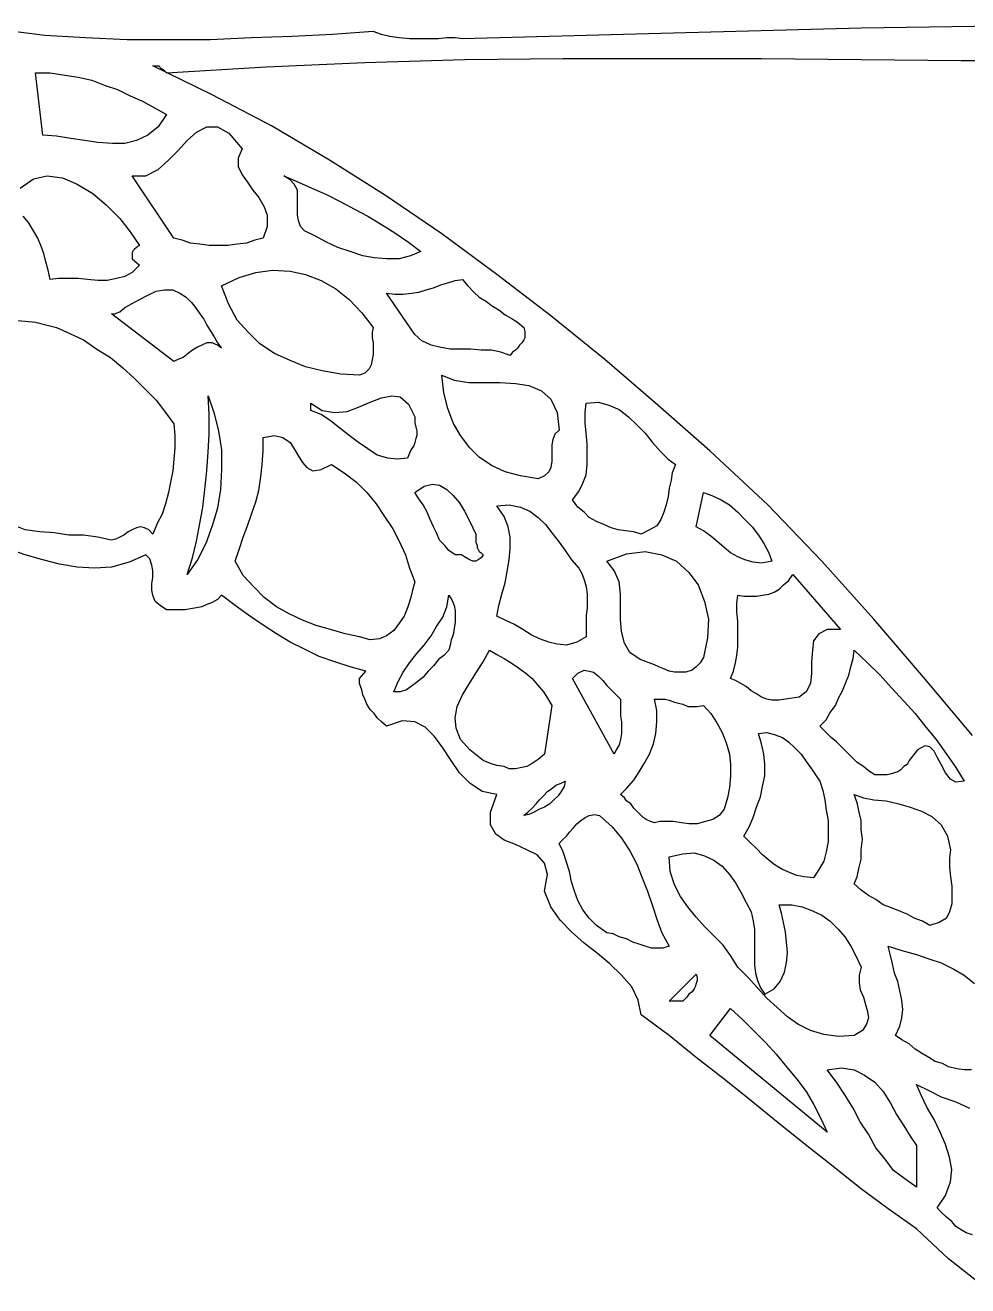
# Model space of a CAD drawing. Extents: x 0.02 to 7.63, y 0.01 to 6.75.
# Drawn here: x 3.87 to 4.777, y 0.209 to 1.423 of the extents above; entities that cross this region are included whole.
import ezdxf

# ---------------------------------------------------------------- set-up
doc = ezdxf.new("R2010")
doc.units = 0
doc.layers.add('1', color=7, linetype='Continuous')

msp = doc.modelspace()

# ---------------------------------------------------------------- linework, layer by layer
msp.add_lwpolyline([(4.792, 0.209), (4.759, 0.235), (4.728, 0.264), (4.701, 0.283), (4.674, 0.303), (4.648, 0.324), (4.621, 0.345), (4.595, 0.366), (4.569, 0.387), (4.543, 0.408), (4.516, 0.429), (4.49, 0.45), (4.463, 0.47), (4.46, 0.484), (4.454, 0.497), (4.444, 0.508), (4.433, 0.519), (4.421, 0.529), (4.408, 0.539), (4.396, 0.55), (4.385, 0.561), (4.376, 0.574), (4.37, 0.589), (4.373, 0.605), (4.37, 0.616), (4.363, 0.624), (4.353, 0.629), (4.342, 0.634), (4.331, 0.638), (4.323, 0.644), (4.318, 0.653), (4.318, 0.665), (4.324, 0.682), (4.31, 0.685), (4.298, 0.693), (4.288, 0.703), (4.28, 0.715), (4.272, 0.727), (4.264, 0.738), (4.255, 0.747), (4.245, 0.752), (4.233, 0.753), (4.218, 0.748), (4.213, 0.752), (4.209, 0.756), (4.206, 0.76), (4.202, 0.764), (4.199, 0.769), (4.197, 0.774), (4.195, 0.778), (4.194, 0.783), (4.192, 0.789), (4.192, 0.794), (4.198, 0.801), (4.183, 0.805), (4.168, 0.81), (4.153, 0.815), (4.139, 0.822), (4.125, 0.829), (4.112, 0.837), (4.098, 0.846), (4.085, 0.855), (4.072, 0.864), (4.059, 0.874), (4.055, 0.87), (4.05, 0.867), (4.045, 0.865), (4.04, 0.863), (4.035, 0.862), (4.029, 0.861), (4.024, 0.86), (4.018, 0.86), (4.012, 0.86), (4.006, 0.86), (4, 0.864), (3.995, 0.868), (3.993, 0.874), (3.992, 0.879), (3.992, 0.885), (3.993, 0.891), (3.993, 0.898), (3.992, 0.903), (3.99, 0.909), (3.986, 0.913), (3.97, 0.906), (3.953, 0.901), (3.937, 0.9), (3.92, 0.901), (3.903, 0.904), (3.887, 0.908), (3.87, 0.913), (3.853, 0.919)])
at = {"layer": '1'}
for points in [[(4.871, 1.423), (4.675, 1.42), (4.482, 1.415), (4.291, 1.41), (4.284, 1.411), (4.276, 1.411), (4.268, 1.41), (4.259, 1.41), (4.25, 1.41), (4.24, 1.41), (4.23, 1.411), (4.221, 1.412), (4.213, 1.414), (4.205, 1.417), (4.166, 1.414), (4.127, 1.412), (4.088, 1.411), (4.048, 1.409), (4.008, 1.409), (3.968, 1.409), (3.928, 1.411), (3.889, 1.413), (3.851, 1.418)], [(4.782, 0.739), (4.735, 0.795), (4.687, 0.851), (4.637, 0.907), (4.585, 0.961), (4.529, 1.013), (4.479, 1.057), (4.428, 1.101), (4.376, 1.143), (4.324, 1.183), (4.271, 1.222), (4.217, 1.259), (4.163, 1.293), (4.107, 1.326), (4.05, 1.356), (3.993, 1.384), (3.995, 1.384), (3.997, 1.384), (3.999, 1.384), (4, 1.382), (4.002, 1.381), (4.003, 1.38), (4.005, 1.378), (4.006, 1.377), (4.102, 1.383), (4.197, 1.387), (4.293, 1.39), (4.388, 1.391), (4.483, 1.391), (4.579, 1.391), (4.675, 1.39), (4.771, 1.389), (4.868, 1.389)], [(4.006, 1.337), (3.998, 1.325), (3.988, 1.317), (3.977, 1.312), (3.966, 1.309), (3.954, 1.309), (3.94, 1.31), (3.927, 1.312), (3.914, 1.314), (3.9, 1.316), (3.887, 1.317), (3.88, 1.377), (3.894, 1.377), (3.908, 1.375), (3.921, 1.373), (3.934, 1.37), (3.947, 1.365), (3.959, 1.361), (3.971, 1.355), (3.983, 1.35), (3.995, 1.343), (4.006, 1.337)], [(4.079, 1.304), (4.075, 1.295), (4.075, 1.287), (4.079, 1.279), (4.084, 1.272), (4.089, 1.264), (4.095, 1.257), (4.1, 1.248), (4.103, 1.24), (4.103, 1.229), (4.099, 1.218), (4.091, 1.216), (4.083, 1.213), (4.074, 1.212), (4.065, 1.211), (4.056, 1.211), (4.047, 1.211), (4.038, 1.212), (4.029, 1.213), (4.021, 1.216), (4.013, 1.218), (3.973, 1.278), (3.986, 1.278), (3.998, 1.284), (4.008, 1.293), (4.017, 1.302), (4.026, 1.312), (4.035, 1.32), (4.045, 1.325), (4.055, 1.325), (4.066, 1.319), (4.079, 1.304)], [(3.865, 1.266), (3.878, 1.275), (3.891, 1.278), (3.906, 1.276), (3.92, 1.27), (3.935, 1.261), (3.948, 1.25), (3.961, 1.237), (3.971, 1.224), (3.98, 1.211)], [(4.251, 1.205), (4.241, 1.201), (4.23, 1.198), (4.218, 1.198), (4.206, 1.199), (4.195, 1.201), (4.183, 1.205), (4.171, 1.209), (4.16, 1.214), (4.149, 1.22), (4.139, 1.225), (4.135, 1.229), (4.133, 1.235), (4.132, 1.24), (4.132, 1.247), (4.132, 1.253), (4.132, 1.259), (4.132, 1.264), (4.129, 1.27), (4.125, 1.274), (4.119, 1.278), (4.133, 1.272), (4.146, 1.266), (4.16, 1.26), (4.174, 1.253), (4.187, 1.246), (4.2, 1.239), (4.213, 1.231), (4.226, 1.223), (4.239, 1.214), (4.251, 1.205)], [(3.98, 1.211), (3.978, 1.21), (3.977, 1.209), (3.975, 1.207), (3.974, 1.206), (3.973, 1.204), (3.973, 1.202), (3.973, 1.2), (3.973, 1.198), (3.98, 1.192), (3.973, 1.185), (3.966, 1.181), (3.958, 1.179), (3.949, 1.177), (3.94, 1.177), (3.93, 1.178), (3.921, 1.179), (3.911, 1.179), (3.902, 1.179), (3.894, 1.178), (3.892, 1.187), (3.89, 1.195), (3.888, 1.203), (3.885, 1.211), (3.882, 1.218), (3.878, 1.225), (3.873, 1.233), (3.868, 1.239)], [(4.205, 1.132), (4.204, 1.127), (4.204, 1.122), (4.205, 1.117), (4.205, 1.111), (4.205, 1.106), (4.204, 1.101), (4.203, 1.096), (4.201, 1.092), (4.197, 1.088), (4.192, 1.086), (4.174, 1.087), (4.156, 1.09), (4.14, 1.094), (4.125, 1.1), (4.11, 1.107), (4.096, 1.116), (4.085, 1.127), (4.074, 1.139), (4.066, 1.154), (4.059, 1.172), (4.076, 1.18), (4.092, 1.185), (4.108, 1.187), (4.125, 1.186), (4.14, 1.183), (4.155, 1.177), (4.169, 1.169), (4.182, 1.159), (4.194, 1.146), (4.205, 1.132)], [(4.35, 1.132), (4.351, 1.128), (4.351, 1.125), (4.351, 1.122), (4.35, 1.12), (4.348, 1.117), (4.346, 1.115), (4.344, 1.112), (4.342, 1.11), (4.339, 1.108), (4.337, 1.105), (4.328, 1.108), (4.319, 1.11), (4.309, 1.11), (4.299, 1.111), (4.289, 1.111), (4.279, 1.111), (4.269, 1.113), (4.261, 1.115), (4.252, 1.119), (4.245, 1.125), (4.218, 1.165), (4.226, 1.164), (4.234, 1.164), (4.242, 1.165), (4.249, 1.166), (4.256, 1.168), (4.263, 1.17), (4.27, 1.173), (4.277, 1.175), (4.284, 1.177), (4.291, 1.178), (4.296, 1.172), (4.302, 1.166), (4.307, 1.161), (4.314, 1.157), (4.319, 1.153), (4.326, 1.149), (4.332, 1.144), (4.338, 1.141), (4.344, 1.137), (4.35, 1.132)], [(4.059, 1.112), (4.055, 1.115), (4.05, 1.117), (4.045, 1.117), (4.04, 1.115), (4.036, 1.113), (4.031, 1.11), (4.027, 1.107), (4.022, 1.103), (4.017, 1.101), (4.013, 1.099), (3.953, 1.145), (3.956, 1.145), (3.961, 1.147), (3.966, 1.151), (3.973, 1.155), (3.98, 1.159), (3.988, 1.163), (3.996, 1.167), (4.004, 1.168), (4.012, 1.168), (4.019, 1.165), (4.025, 1.161), (4.03, 1.156), (4.034, 1.151), (4.038, 1.145), (4.042, 1.14), (4.045, 1.134), (4.048, 1.129), (4.052, 1.123), (4.055, 1.117), (4.059, 1.112)], [(3.858, 1.139), (3.87, 1.138), (3.88, 1.137), (3.891, 1.134), (3.9, 1.132), (3.913, 1.126), (3.926, 1.12), (3.939, 1.111), (3.952, 1.103), (3.964, 1.093), (3.975, 1.083), (3.986, 1.072), (3.996, 1.062), (4.005, 1.05), (4.013, 1.039)], [(4.384, 1.033), (4.38, 1.029), (4.378, 1.024), (4.377, 1.019), (4.377, 1.014), (4.377, 1.008), (4.377, 1.003), (4.376, 0.997), (4.374, 0.993), (4.37, 0.989), (4.364, 0.986), (4.347, 0.989), (4.332, 0.993), (4.319, 0.999), (4.307, 1.007), (4.298, 1.016), (4.289, 1.028), (4.282, 1.04), (4.277, 1.054), (4.273, 1.069), (4.271, 1.086), (4.283, 1.081), (4.297, 1.079), (4.312, 1.079), (4.327, 1.079), (4.342, 1.078), (4.355, 1.076), (4.367, 1.071), (4.376, 1.063), (4.382, 1.05), (4.384, 1.033)], [(4.026, 0.894), (4.031, 0.91), (4.035, 0.926), (4.038, 0.943), (4.041, 0.959), (4.043, 0.976), (4.045, 0.994), (4.046, 1.012), (4.047, 1.029), (4.047, 1.048), (4.046, 1.066), (4.052, 1.049), (4.056, 1.032), (4.059, 1.014), (4.059, 0.995), (4.058, 0.976), (4.055, 0.958), (4.05, 0.941), (4.044, 0.924), (4.036, 0.908), (4.026, 0.894)], [(4.245, 1.046), (4.245, 1.04), (4.246, 1.036), (4.247, 1.032), (4.247, 1.028), (4.246, 1.025), (4.245, 1.021), (4.244, 1.018), (4.242, 1.015), (4.24, 1.011), (4.238, 1.006), (4.228, 1.005), (4.219, 1.006), (4.209, 1.009), (4.2, 1.015), (4.191, 1.021), (4.182, 1.028), (4.173, 1.035), (4.164, 1.042), (4.155, 1.048), (4.145, 1.052), (4.145, 1.059), (4.156, 1.052), (4.168, 1.05), (4.18, 1.051), (4.191, 1.055), (4.202, 1.06), (4.213, 1.064), (4.223, 1.066), (4.231, 1.065), (4.239, 1.058), (4.245, 1.046)], [(4.496, 1), (4.493, 0.992), (4.492, 0.985), (4.49, 0.977), (4.489, 0.969), (4.487, 0.961), (4.485, 0.954), (4.482, 0.947), (4.478, 0.941), (4.471, 0.937), (4.463, 0.933), (4.456, 0.935), (4.448, 0.936), (4.441, 0.937), (4.434, 0.939), (4.427, 0.942), (4.42, 0.945), (4.413, 0.949), (4.408, 0.954), (4.402, 0.959), (4.397, 0.966), (4.403, 0.974), (4.407, 0.982), (4.41, 0.99), (4.411, 1), (4.411, 1.009), (4.411, 1.02), (4.41, 1.03), (4.409, 1.04), (4.409, 1.05), (4.41, 1.059), (4.422, 1.06), (4.432, 1.057), (4.442, 1.053), (4.451, 1.046), (4.459, 1.038), (4.467, 1.03), (4.474, 1.021), (4.482, 1.012), (4.489, 1.005), (4.496, 1)], [(4.013, 1.039), (4.014, 1.028), (4.014, 1.016), (4.013, 1.005), (4.012, 0.994), (4.01, 0.983), (4.008, 0.973), (4.005, 0.962), (4.002, 0.952), (3.997, 0.943), (3.993, 0.933), (3.989, 0.937), (3.985, 0.939), (3.981, 0.94), (3.977, 0.939), (3.973, 0.937), (3.969, 0.935), (3.965, 0.932), (3.961, 0.93), (3.957, 0.928), (3.953, 0.927), (3.94, 0.93), (3.926, 0.932), (3.912, 0.932), (3.898, 0.934), (3.884, 0.935), (3.87, 0.937), (3.857, 0.942)], [(4.165, 1), (4.177, 0.992), (4.189, 0.983), (4.199, 0.973), (4.208, 0.962), (4.216, 0.95), (4.224, 0.938), (4.23, 0.926), (4.236, 0.913), (4.24, 0.9), (4.245, 0.887), (4.243, 0.879), (4.241, 0.871), (4.238, 0.862), (4.235, 0.854), (4.23, 0.847), (4.225, 0.84), (4.218, 0.835), (4.211, 0.832), (4.202, 0.831), (4.192, 0.834), (4.178, 0.837), (4.164, 0.841), (4.15, 0.845), (4.137, 0.85), (4.124, 0.856), (4.112, 0.863), (4.1, 0.872), (4.09, 0.882), (4.08, 0.893), (4.072, 0.907), (4.076, 0.918), (4.08, 0.93), (4.084, 0.941), (4.088, 0.952), (4.092, 0.964), (4.095, 0.975), (4.097, 0.988), (4.098, 1), (4.099, 1.013), (4.099, 1.026), (4.11, 1.028), (4.118, 1.026), (4.125, 1.021), (4.129, 1.015), (4.133, 1.008), (4.137, 1.002), (4.141, 0.997), (4.147, 0.994), (4.155, 0.995), (4.165, 1)], [(4.304, 0.933), (4.304, 0.93), (4.304, 0.927), (4.304, 0.925), (4.305, 0.922), (4.305, 0.92), (4.306, 0.918), (4.307, 0.916), (4.309, 0.915), (4.311, 0.913), (4.309, 0.91), (4.306, 0.908), (4.304, 0.907), (4.301, 0.907), (4.298, 0.908), (4.296, 0.909), (4.293, 0.911), (4.29, 0.913), (4.287, 0.913), (4.284, 0.913), (4.278, 0.917), (4.274, 0.922), (4.269, 0.927), (4.266, 0.934), (4.263, 0.94), (4.26, 0.947), (4.257, 0.954), (4.253, 0.961), (4.249, 0.967), (4.245, 0.973), (4.254, 0.979), (4.262, 0.981), (4.269, 0.98), (4.276, 0.976), (4.282, 0.97), (4.288, 0.963), (4.293, 0.955), (4.297, 0.947), (4.301, 0.939), (4.304, 0.933)], [(4.589, 0.907), (4.579, 0.905), (4.571, 0.906), (4.563, 0.908), (4.556, 0.911), (4.549, 0.915), (4.543, 0.92), (4.536, 0.926), (4.53, 0.931), (4.523, 0.936), (4.516, 0.94), (4.523, 0.973), (4.531, 0.97), (4.54, 0.966), (4.548, 0.961), (4.556, 0.954), (4.563, 0.947), (4.57, 0.94), (4.576, 0.932), (4.581, 0.924), (4.586, 0.915), (4.589, 0.907)], [(4.403, 0.9), (4.406, 0.895), (4.408, 0.889), (4.41, 0.882), (4.411, 0.875), (4.411, 0.869), (4.411, 0.862), (4.41, 0.855), (4.41, 0.848), (4.41, 0.841), (4.41, 0.834), (4.401, 0.829), (4.391, 0.826), (4.382, 0.827), (4.374, 0.829), (4.365, 0.832), (4.357, 0.836), (4.349, 0.841), (4.341, 0.846), (4.332, 0.85), (4.324, 0.854), (4.326, 0.864), (4.329, 0.875), (4.332, 0.886), (4.334, 0.897), (4.336, 0.908), (4.337, 0.919), (4.337, 0.93), (4.335, 0.94), (4.331, 0.95), (4.324, 0.96), (4.336, 0.961), (4.347, 0.959), (4.356, 0.955), (4.364, 0.949), (4.371, 0.942), (4.377, 0.934), (4.384, 0.925), (4.39, 0.917), (4.396, 0.908), (4.403, 0.9)], [(4.523, 0.814), (4.52, 0.809), (4.516, 0.805), (4.512, 0.802), (4.506, 0.8), (4.501, 0.8), (4.495, 0.8), (4.49, 0.801), (4.485, 0.803), (4.48, 0.805), (4.476, 0.807), (4.462, 0.812), (4.452, 0.819), (4.447, 0.828), (4.444, 0.839), (4.443, 0.851), (4.443, 0.863), (4.443, 0.875), (4.442, 0.887), (4.437, 0.898), (4.43, 0.907), (4.449, 0.914), (4.467, 0.916), (4.483, 0.913), (4.497, 0.907), (4.509, 0.896), (4.518, 0.884), (4.524, 0.868), (4.528, 0.851), (4.527, 0.833), (4.523, 0.814)], [(4.655, 0.841), (4.642, 0.841), (4.634, 0.837), (4.629, 0.83), (4.628, 0.821), (4.627, 0.81), (4.627, 0.799), (4.626, 0.789), (4.622, 0.781), (4.615, 0.776), (4.602, 0.774), (4.596, 0.773), (4.589, 0.773), (4.584, 0.774), (4.579, 0.776), (4.574, 0.779), (4.569, 0.782), (4.564, 0.786), (4.559, 0.789), (4.554, 0.792), (4.549, 0.794), (4.552, 0.801), (4.554, 0.809), (4.555, 0.816), (4.556, 0.824), (4.556, 0.832), (4.556, 0.841), (4.556, 0.849), (4.555, 0.858), (4.555, 0.866), (4.556, 0.874), (4.562, 0.873), (4.568, 0.873), (4.574, 0.873), (4.58, 0.874), (4.586, 0.875), (4.591, 0.877), (4.596, 0.88), (4.6, 0.884), (4.605, 0.888), (4.609, 0.894), (4.655, 0.841)], [(4.278, 0.821), (4.273, 0.816), (4.268, 0.812), (4.263, 0.806), (4.258, 0.801), (4.253, 0.795), (4.248, 0.791), (4.243, 0.787), (4.237, 0.783), (4.231, 0.781), (4.225, 0.781), (4.229, 0.791), (4.234, 0.8), (4.24, 0.809), (4.247, 0.818), (4.254, 0.826), (4.261, 0.835), (4.266, 0.844), (4.272, 0.853), (4.276, 0.863), (4.278, 0.874), (4.281, 0.869), (4.283, 0.864), (4.284, 0.859), (4.284, 0.853), (4.284, 0.848), (4.283, 0.842), (4.282, 0.836), (4.28, 0.831), (4.279, 0.826), (4.278, 0.821)], [(4.377, 0.768), (4.37, 0.721), (4.364, 0.716), (4.358, 0.712), (4.353, 0.709), (4.348, 0.708), (4.342, 0.707), (4.336, 0.707), (4.331, 0.709), (4.324, 0.71), (4.318, 0.712), (4.311, 0.715), (4.298, 0.725), (4.289, 0.735), (4.285, 0.746), (4.284, 0.756), (4.286, 0.767), (4.291, 0.778), (4.297, 0.788), (4.304, 0.799), (4.311, 0.81), (4.317, 0.821), (4.324, 0.817), (4.331, 0.813), (4.338, 0.809), (4.345, 0.804), (4.352, 0.799), (4.358, 0.794), (4.363, 0.788), (4.369, 0.781), (4.373, 0.775), (4.377, 0.768)], [(4.774, 0.695), (4.766, 0.694), (4.761, 0.697), (4.756, 0.703), (4.752, 0.711), (4.748, 0.718), (4.745, 0.724), (4.741, 0.728), (4.736, 0.729), (4.729, 0.725), (4.721, 0.715), (4.719, 0.711), (4.716, 0.709), (4.713, 0.706), (4.71, 0.704), (4.707, 0.703), (4.704, 0.702), (4.7, 0.701), (4.696, 0.701), (4.692, 0.701), (4.688, 0.701), (4.682, 0.705), (4.677, 0.709), (4.671, 0.713), (4.666, 0.718), (4.661, 0.723), (4.656, 0.728), (4.651, 0.733), (4.646, 0.737), (4.64, 0.743), (4.635, 0.748), (4.641, 0.754), (4.645, 0.761), (4.65, 0.768), (4.653, 0.775), (4.657, 0.782), (4.66, 0.79), (4.663, 0.797), (4.665, 0.805), (4.667, 0.813), (4.668, 0.821), (4.681, 0.809), (4.693, 0.797), (4.704, 0.785), (4.716, 0.772), (4.727, 0.76), (4.737, 0.747), (4.747, 0.735), (4.757, 0.721), (4.766, 0.708), (4.774, 0.695)], [(4.443, 0.774), (4.443, 0.769), (4.443, 0.763), (4.443, 0.758), (4.444, 0.752), (4.444, 0.746), (4.444, 0.741), (4.443, 0.735), (4.442, 0.73), (4.439, 0.725), (4.437, 0.721), (4.397, 0.794), (4.402, 0.799), (4.408, 0.802), (4.413, 0.801), (4.417, 0.8), (4.422, 0.796), (4.426, 0.792), (4.43, 0.787), (4.435, 0.782), (4.439, 0.778), (4.443, 0.774)], [(4.523, 0.768), (4.53, 0.76), (4.536, 0.751), (4.541, 0.742), (4.545, 0.732), (4.548, 0.721), (4.549, 0.711), (4.549, 0.7), (4.548, 0.689), (4.546, 0.679), (4.543, 0.668), (4.538, 0.662), (4.532, 0.658), (4.525, 0.656), (4.517, 0.654), (4.509, 0.654), (4.502, 0.655), (4.494, 0.656), (4.487, 0.656), (4.481, 0.656), (4.476, 0.655), (4.472, 0.656), (4.468, 0.658), (4.465, 0.66), (4.462, 0.663), (4.459, 0.666), (4.456, 0.669), (4.453, 0.673), (4.449, 0.676), (4.447, 0.679), (4.443, 0.682), (4.449, 0.688), (4.456, 0.696), (4.461, 0.704), (4.466, 0.712), (4.471, 0.721), (4.475, 0.731), (4.477, 0.741), (4.478, 0.752), (4.478, 0.763), (4.476, 0.774), (4.481, 0.774), (4.486, 0.774), (4.49, 0.773), (4.495, 0.771), (4.499, 0.77), (4.503, 0.769), (4.508, 0.767), (4.512, 0.767), (4.517, 0.767), (4.523, 0.768)], [(4.635, 0.695), (4.638, 0.686), (4.64, 0.677), (4.641, 0.667), (4.643, 0.657), (4.643, 0.647), (4.643, 0.637), (4.641, 0.627), (4.639, 0.618), (4.634, 0.61), (4.629, 0.602), (4.62, 0.603), (4.613, 0.604), (4.606, 0.607), (4.599, 0.61), (4.592, 0.614), (4.586, 0.619), (4.58, 0.624), (4.574, 0.63), (4.568, 0.636), (4.562, 0.642), (4.567, 0.651), (4.571, 0.66), (4.574, 0.67), (4.578, 0.68), (4.58, 0.69), (4.582, 0.7), (4.582, 0.711), (4.581, 0.721), (4.579, 0.731), (4.576, 0.741), (4.584, 0.742), (4.591, 0.74), (4.599, 0.737), (4.605, 0.733), (4.611, 0.727), (4.617, 0.721), (4.622, 0.714), (4.627, 0.707), (4.631, 0.701), (4.635, 0.695)], [(4.39, 0.695), (4.389, 0.69), (4.386, 0.685), (4.383, 0.681), (4.379, 0.677), (4.375, 0.673), (4.37, 0.67), (4.365, 0.668), (4.36, 0.665), (4.355, 0.663), (4.35, 0.662), (4.354, 0.665), (4.358, 0.669), (4.362, 0.673), (4.365, 0.677), (4.369, 0.681), (4.373, 0.685), (4.377, 0.688), (4.381, 0.691), (4.386, 0.693), (4.39, 0.695)], [(4.761, 0.629), (4.76, 0.621), (4.76, 0.612), (4.761, 0.603), (4.762, 0.594), (4.762, 0.585), (4.762, 0.577), (4.76, 0.569), (4.757, 0.563), (4.75, 0.559), (4.741, 0.556), (4.734, 0.56), (4.726, 0.563), (4.719, 0.567), (4.711, 0.57), (4.704, 0.573), (4.696, 0.576), (4.689, 0.581), (4.682, 0.585), (4.675, 0.59), (4.668, 0.596), (4.671, 0.603), (4.673, 0.612), (4.675, 0.62), (4.675, 0.629), (4.676, 0.639), (4.675, 0.648), (4.675, 0.657), (4.673, 0.665), (4.671, 0.674), (4.668, 0.682), (4.677, 0.679), (4.687, 0.677), (4.699, 0.676), (4.711, 0.673), (4.722, 0.67), (4.733, 0.666), (4.743, 0.661), (4.752, 0.653), (4.758, 0.642), (4.761, 0.629)], [(4.49, 0.536), (4.484, 0.534), (4.479, 0.534), (4.473, 0.534), (4.467, 0.536), (4.461, 0.538), (4.455, 0.54), (4.449, 0.543), (4.442, 0.545), (4.436, 0.548), (4.43, 0.549), (4.42, 0.556), (4.413, 0.563), (4.407, 0.571), (4.402, 0.58), (4.399, 0.589), (4.396, 0.598), (4.394, 0.608), (4.391, 0.617), (4.388, 0.627), (4.384, 0.635), (4.387, 0.638), (4.391, 0.642), (4.394, 0.646), (4.398, 0.65), (4.401, 0.654), (4.405, 0.657), (4.409, 0.66), (4.413, 0.662), (4.418, 0.663), (4.423, 0.662), (4.435, 0.651), (4.444, 0.64), (4.452, 0.628), (4.459, 0.615), (4.464, 0.602), (4.469, 0.589), (4.474, 0.575), (4.478, 0.562), (4.483, 0.549), (4.49, 0.536)], [(4.569, 0.569), (4.571, 0.56), (4.572, 0.552), (4.572, 0.543), (4.572, 0.534), (4.572, 0.526), (4.572, 0.518), (4.573, 0.51), (4.575, 0.503), (4.578, 0.496), (4.582, 0.49), (4.591, 0.495), (4.597, 0.502), (4.601, 0.511), (4.603, 0.52), (4.604, 0.53), (4.603, 0.54), (4.602, 0.55), (4.6, 0.559), (4.598, 0.568), (4.596, 0.576), (4.608, 0.576), (4.618, 0.574), (4.628, 0.57), (4.637, 0.566), (4.645, 0.56), (4.653, 0.552), (4.659, 0.545), (4.665, 0.536), (4.67, 0.526), (4.675, 0.516), (4.673, 0.508), (4.673, 0.501), (4.674, 0.494), (4.677, 0.487), (4.679, 0.48), (4.681, 0.473), (4.682, 0.467), (4.68, 0.461), (4.676, 0.455), (4.668, 0.45), (4.653, 0.449), (4.639, 0.451), (4.626, 0.455), (4.614, 0.461), (4.604, 0.468), (4.594, 0.477), (4.584, 0.486), (4.575, 0.496), (4.566, 0.506), (4.556, 0.516), (4.549, 0.527), (4.542, 0.537), (4.533, 0.546), (4.524, 0.555), (4.516, 0.564), (4.508, 0.574), (4.501, 0.584), (4.495, 0.595), (4.491, 0.608), (4.49, 0.622), (4.503, 0.625), (4.514, 0.626), (4.524, 0.623), (4.533, 0.619), (4.541, 0.613), (4.548, 0.605), (4.554, 0.597), (4.559, 0.588), (4.564, 0.578), (4.569, 0.569)], [(4.781, 0.417), (4.774, 0.417), (4.767, 0.418), (4.759, 0.42), (4.753, 0.423), (4.746, 0.425), (4.74, 0.429), (4.733, 0.433), (4.727, 0.437), (4.721, 0.442), (4.714, 0.446), (4.708, 0.45), (4.712, 0.459), (4.714, 0.467), (4.715, 0.475), (4.714, 0.484), (4.712, 0.493), (4.71, 0.502), (4.707, 0.51), (4.705, 0.519), (4.703, 0.527), (4.701, 0.536), (4.714, 0.532), (4.728, 0.528), (4.74, 0.524), (4.752, 0.52), (4.764, 0.514), (4.774, 0.508), (4.784, 0.5)], [(4.503, 0.483), (4.49, 0.483), (4.516, 0.509), (4.517, 0.506), (4.517, 0.503), (4.516, 0.5), (4.515, 0.497), (4.514, 0.495), (4.512, 0.492), (4.509, 0.49), (4.507, 0.487), (4.505, 0.485), (4.503, 0.483)], [(4.642, 0.357), (4.529, 0.45), (4.549, 0.476), (4.561, 0.465), (4.572, 0.454), (4.583, 0.443), (4.593, 0.432), (4.603, 0.42), (4.613, 0.408), (4.622, 0.396), (4.629, 0.384), (4.636, 0.37), (4.642, 0.357)], [(4.728, 0.344), (4.728, 0.304), (4.717, 0.312), (4.706, 0.32), (4.698, 0.331), (4.689, 0.342), (4.682, 0.355), (4.674, 0.367), (4.667, 0.38), (4.659, 0.393), (4.651, 0.405), (4.642, 0.417), (4.656, 0.419), (4.668, 0.417), (4.678, 0.412), (4.688, 0.405), (4.696, 0.396), (4.703, 0.385), (4.709, 0.374), (4.716, 0.363), (4.722, 0.353), (4.728, 0.344)], [(4.782, 0.258), (4.776, 0.26), (4.771, 0.263), (4.766, 0.266), (4.762, 0.271), (4.757, 0.275), (4.752, 0.28), (4.748, 0.284), (4.756, 0.296), (4.761, 0.309), (4.762, 0.321), (4.76, 0.333), (4.756, 0.345), (4.751, 0.357), (4.745, 0.369), (4.738, 0.381), (4.733, 0.392), (4.728, 0.403), (4.74, 0.397), (4.752, 0.391), (4.766, 0.386), (4.779, 0.38)]]:
    msp.add_lwpolyline(points, dxfattribs=at)

doc.saveas('drawing.dxf')
